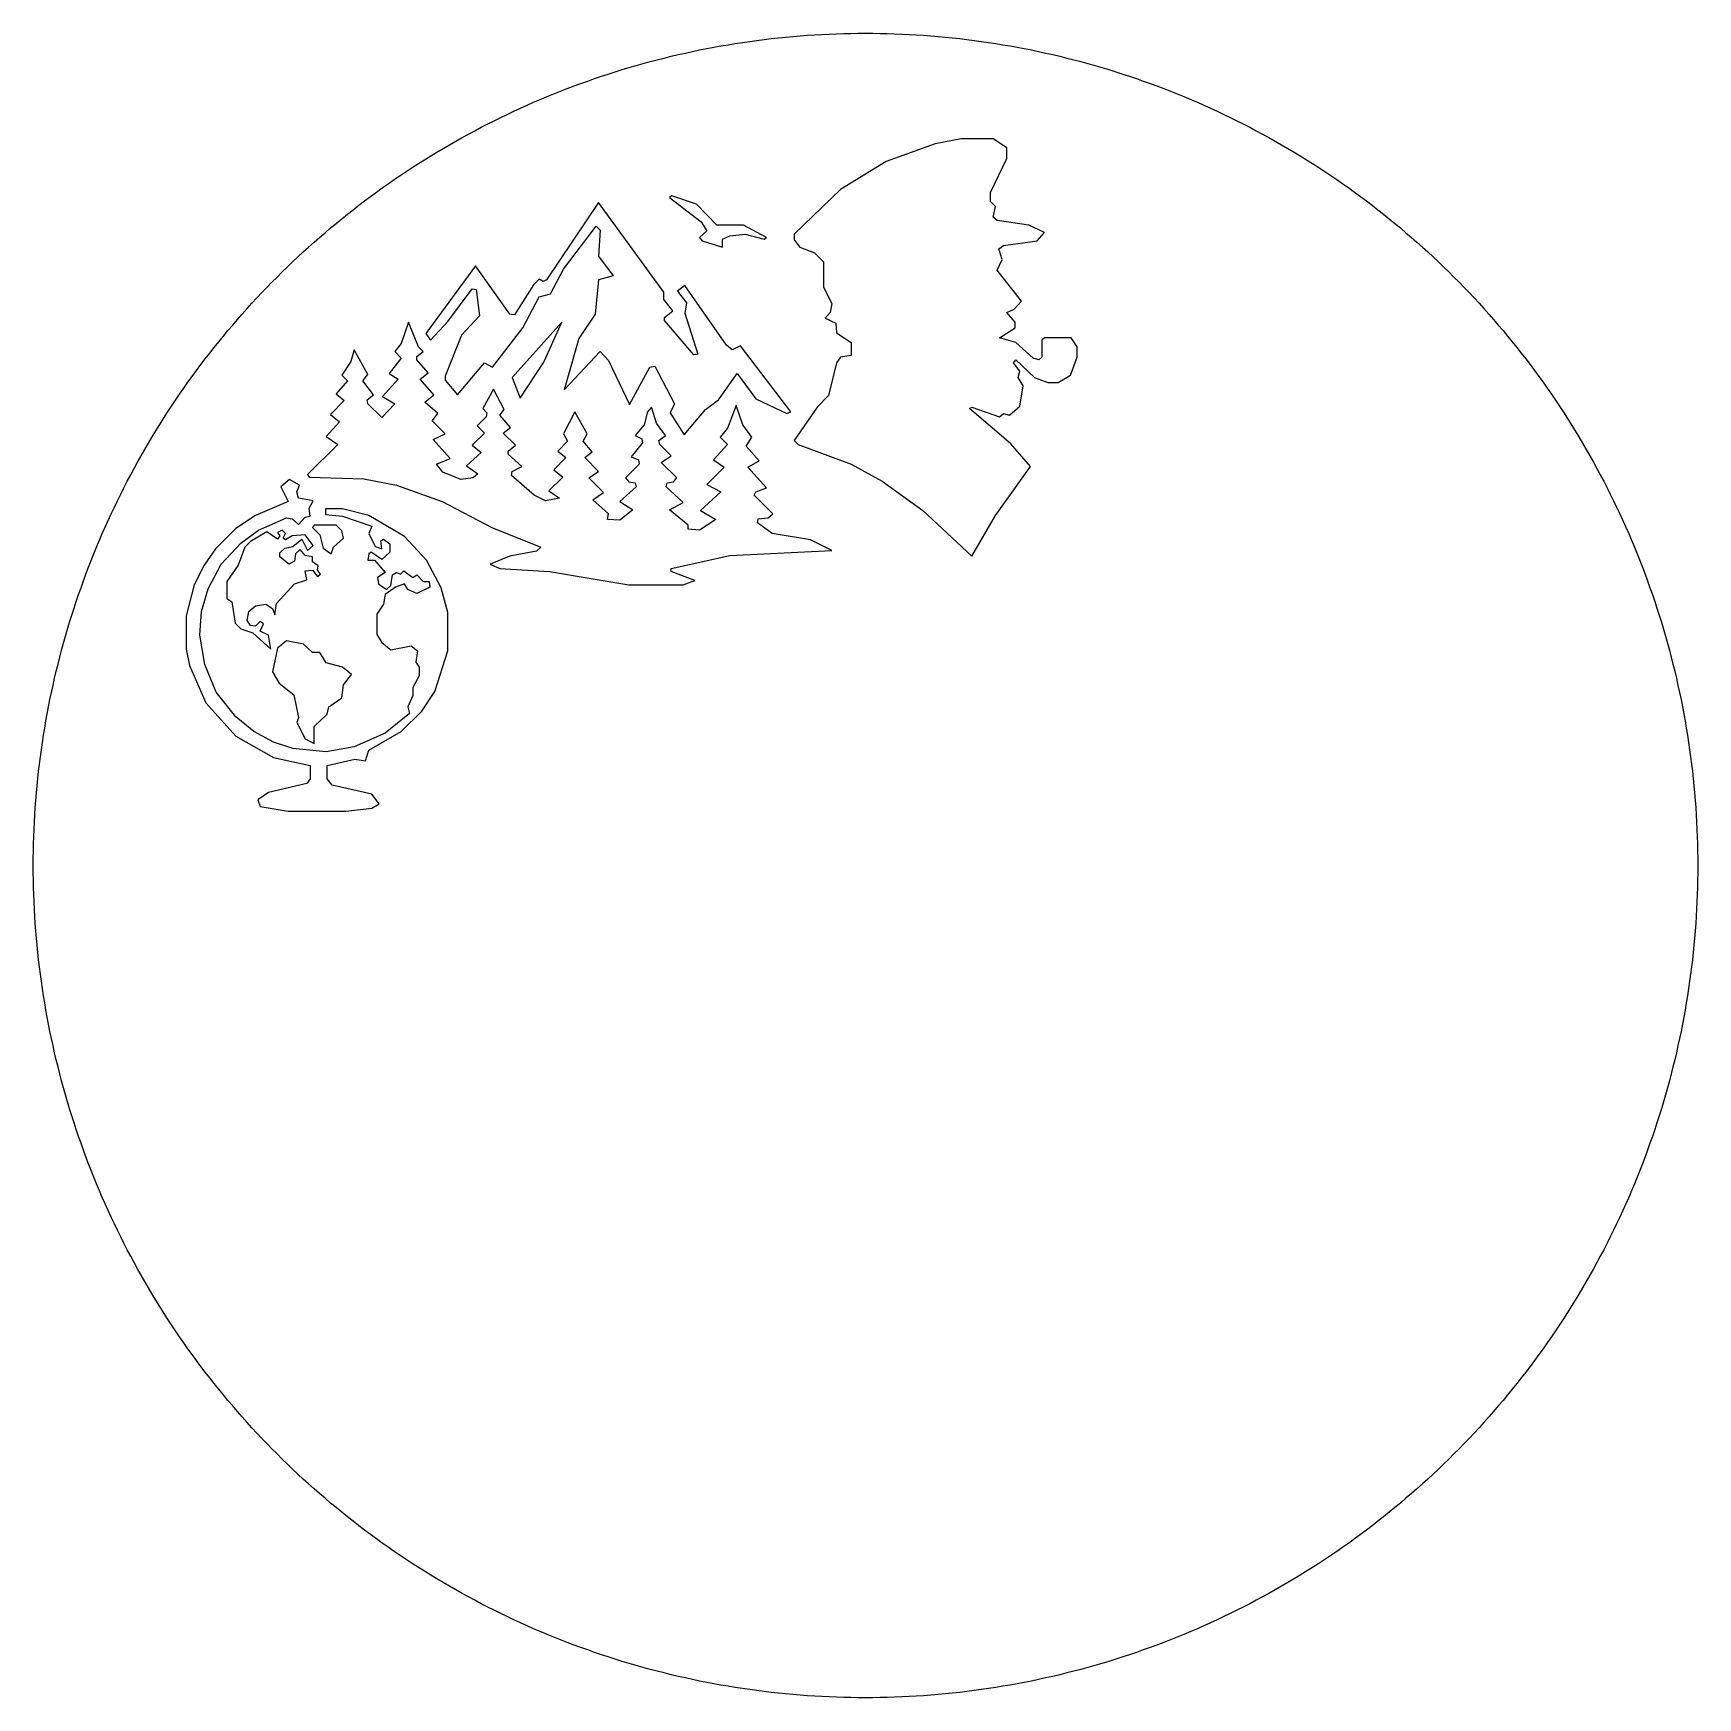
# Model space of a CAD drawing. Header units: millimetres. Extents: x 0 to 305, y 0 to 305.
import ezdxf

# ---------------------------------------------------------------- set-up
doc = ezdxf.new("R2010")
doc.units = ezdxf.units.MM

msp = doc.modelspace()

# ---------------------------------------------------------------- linework, layer by layer
at = {"layer": 'ALIGN'}
msp.add_lwpolyline([(304.8, 152.4), (304.7942, 151.0701), (304.7768, 149.7403), (304.7478, 148.4106), (304.7072, 147.0813), (304.6549, 145.7524), (304.5911, 144.424), (304.5157, 143.0962), (304.4288, 141.7691), (304.3302, 140.4428), (304.2201, 139.1175), (304.0984, 137.7931), (303.9651, 136.4699), (303.8204, 135.1478), (303.664, 133.8271), (303.4962, 132.5078), (303.3169, 131.19), (303.126, 129.8738), (302.9237, 128.5594), (302.7099, 127.2467), (302.4847, 125.936), (302.248, 124.6273), (302, 123.3207), (301.7405, 122.0163), (301.4697, 120.7143), (301.1875, 119.4146), (300.894, 118.1175), (300.5892, 116.8229), (300.2731, 115.5311), (299.9457, 114.2421), (299.6071, 112.956), (299.2573, 111.6729), (298.8963, 110.3929), (298.5241, 109.1161), (298.1408, 107.8426), (297.7465, 106.5724), (297.341, 105.3058), (296.9245, 104.0428), (296.497, 102.7834), (296.0586, 101.5278), (295.6092, 100.2761), (295.1488, 99.0284), (294.6777, 97.7847), (294.1956, 96.5452), (293.7028, 95.31), (293.1992, 94.079), (292.6849, 92.8526), (292.16, 91.6306), (291.6243, 90.4133), (291.0781, 89.2007), (290.5213, 87.993), (289.954, 86.7901), (289.3762, 85.5922), (288.788, 84.3995), (288.1894, 83.2118), (287.5805, 82.0295), (286.9612, 80.8525), (286.3317, 79.681), (285.692, 78.515), (285.0422, 77.3546), (284.3823, 76.2), (283.7123, 75.0512), (283.0323, 73.9082), (282.3424, 72.7712), (281.6425, 71.6403), (280.9329, 70.5155), (280.2134, 69.397), (279.4842, 68.2848), (278.7453, 67.179), (277.9968, 66.0797), (277.2388, 64.987), (276.4712, 63.9009), (275.6942, 62.8215), (274.9078, 61.749), (274.1121, 60.6834), (273.307, 59.6248), (272.4928, 58.5732), (271.6695, 57.5288), (270.837, 56.4916), (269.9956, 55.4617), (269.1452, 54.4392), (268.2859, 53.4241), (267.4177, 52.4166), (266.5409, 51.4167), (265.6553, 50.4245), (264.7611, 49.4401), (263.8583, 48.4634), (262.9471, 47.4948), (262.0274, 46.5341), (261.0994, 45.5814), (260.1631, 44.6369), (259.2186, 43.7006), (258.2659, 42.7726), (257.3052, 41.8529), (256.3366, 40.9417), (255.3599, 40.0389), (254.3755, 39.1447), (253.3833, 38.2591), (252.3834, 37.3823), (251.3759, 36.5141), (250.3608, 35.6548), (249.3383, 34.8044), (248.3084, 33.963), (247.2712, 33.1305), (246.2268, 32.3072), (245.1752, 31.493), (244.1166, 30.6879), (243.051, 29.8922), (241.9785, 29.1058), (240.8991, 28.3288), (239.813, 27.5612), (238.7203, 26.8032), (237.621, 26.0547), (236.5152, 25.3158), (235.403, 24.5866), (234.2845, 23.8671), (233.1597, 23.1575), (232.0288, 22.4576), (230.8918, 21.7677), (229.7488, 21.0877), (228.6, 20.4177), (227.4454, 19.7578), (226.285, 19.108), (225.119, 18.4683), (223.9475, 17.8388), (222.7705, 17.2195), (221.5882, 16.6106), (220.4005, 16.012), (219.2078, 15.4238), (218.0099, 14.846), (216.807, 14.2787), (215.5993, 13.7219), (214.3867, 13.1757), (213.1694, 12.64), (211.9474, 12.1151), (210.721, 11.6008), (209.49, 11.0972), (208.2548, 10.6044), (207.0153, 10.1223), (205.7716, 9.6512), (204.5239, 9.1908), (203.2722, 8.7414), (202.0166, 8.303), (200.7572, 7.8755), (199.4942, 7.459), (198.2276, 7.0535), (196.9574, 6.6592), (195.6839, 6.2759), (194.4071, 5.9037), (193.1271, 5.5427), (191.844, 5.1929), (190.5579, 4.8543), (189.2689, 4.5269), (187.9771, 4.2108), (186.6825, 3.906), (185.3854, 3.6125), (184.0857, 3.3303), (182.7837, 3.0595), (181.4793, 2.8), (180.1727, 2.552), (178.864, 2.3153), (177.5533, 2.0901), (176.2406, 1.8763), (174.9262, 1.674), (173.61, 1.4831), (172.2922, 1.3038), (170.9729, 1.136), (169.6522, 0.9796), (168.3301, 0.8349), (167.0069, 0.7016), (165.6825, 0.5799), (164.3572, 0.4698), (163.0309, 0.3712), (161.7038, 0.2843), (160.376, 0.2089), (159.0476, 0.1451), (157.7187, 0.0928), (156.3894, 0.0522), (155.0597, 0.0232), (153.7299, 0.0058), (152.4, 0), (151.0701, 0.0058), (149.7403, 0.0232), (148.4106, 0.0522), (147.0813, 0.0928), (145.7524, 0.1451), (144.424, 0.2089), (143.0962, 0.2843), (141.7691, 0.3712), (140.4428, 0.4698), (139.1175, 0.5799), (137.7931, 0.7016), (136.4699, 0.8349), (135.1478, 0.9796), (133.8271, 1.136), (132.5078, 1.3038), (131.19, 1.4831), (129.8738, 1.674), (128.5594, 1.8763), (127.2467, 2.0901), (125.936, 2.3153), (124.6273, 2.552), (123.3207, 2.8), (122.0163, 3.0595), (120.7143, 3.3303), (119.4146, 3.6125), (118.1175, 3.906), (116.8229, 4.2108), (115.5311, 4.5269), (114.2421, 4.8543), (112.956, 5.1929), (111.6729, 5.5427), (110.3929, 5.9037), (109.1161, 6.2759), (107.8426, 6.6592), (106.5724, 7.0535), (105.3058, 7.459), (104.0428, 7.8755), (102.7834, 8.303), (101.5278, 8.7414), (100.2761, 9.1908), (99.0284, 9.6512), (97.7847, 10.1223), (96.5452, 10.6044), (95.31, 11.0972), (94.079, 11.6008), (92.8526, 12.1151), (91.6306, 12.64), (90.4133, 13.1757), (89.2007, 13.7219), (87.993, 14.2787), (86.7901, 14.846), (85.5922, 15.4238), (84.3995, 16.012), (83.2118, 16.6106), (82.0295, 17.2195), (80.8525, 17.8388), (79.681, 18.4683), (78.515, 19.108), (77.3546, 19.7578), (76.2, 20.4177), (75.0512, 21.0877), (73.9082, 21.7677), (72.7712, 22.4576), (71.6403, 23.1575), (70.5155, 23.8671), (69.397, 24.5866), (68.2848, 25.3158), (67.179, 26.0547), (66.0797, 26.8032), (64.987, 27.5612), (63.9009, 28.3288), (62.8215, 29.1058), (61.749, 29.8922), (60.6834, 30.6879), (59.6248, 31.493), (58.5732, 32.3072), (57.5288, 33.1305), (56.4916, 33.963), (55.4617, 34.8044), (54.4392, 35.6548), (53.4241, 36.5141), (52.4166, 37.3823), (51.4167, 38.2591), (50.4245, 39.1447), (49.4401, 40.0389), (48.4634, 40.9417), (47.4948, 41.8529), (46.5341, 42.7726), (45.5814, 43.7006), (44.6369, 44.6369), (43.7006, 45.5814), (42.7726, 46.5341), (41.8529, 47.4948), (40.9417, 48.4634), (40.0389, 49.4401), (39.1447, 50.4245), (38.2591, 51.4167), (37.3823, 52.4166), (36.5141, 53.4241), (35.6548, 54.4392), (34.8044, 55.4617), (33.963, 56.4916), (33.1305, 57.5288), (32.3072, 58.5732), (31.493, 59.6248), (30.6879, 60.6834), (29.8922, 61.749), (29.1058, 62.8215), (28.3288, 63.9009), (27.5612, 64.987), (26.8032, 66.0797), (26.0547, 67.179), (25.3158, 68.2848), (24.5866, 69.397), (23.8671, 70.5155), (23.1575, 71.6403), (22.4576, 72.7712), (21.7677, 73.9082), (21.0877, 75.0512), (20.4177, 76.2), (19.7578, 77.3546), (19.108, 78.515), (18.4683, 79.681), (17.8388, 80.8525), (17.2195, 82.0295), (16.6106, 83.2118), (16.012, 84.3995), (15.4238, 85.5922), (14.846, 86.7901), (14.2787, 87.993), (13.7219, 89.2007), (13.1757, 90.4133), (12.64, 91.6306), (12.1151, 92.8526), (11.6008, 94.079), (11.0972, 95.31), (10.6044, 96.5452), (10.1223, 97.7847), (9.6512, 99.0284), (9.1908, 100.2761), (8.7414, 101.5278), (8.303, 102.7834), (7.8755, 104.0428), (7.459, 105.3058), (7.0535, 106.5724), (6.6592, 107.8426), (6.2759, 109.1161), (5.9037, 110.3929), (5.5427, 111.6729), (5.1929, 112.956), (4.8543, 114.2421), (4.5269, 115.5311), (4.2108, 116.8229), (3.906, 118.1175), (3.6125, 119.4146), (3.3303, 120.7143), (3.0595, 122.0163), (2.8, 123.3207), (2.552, 124.6273), (2.3153, 125.936), (2.0901, 127.2467), (1.8763, 128.5594), (1.674, 129.8738), (1.4831, 131.19), (1.3038, 132.5078), (1.136, 133.8271), (0.9796, 135.1478), (0.8349, 136.4699), (0.7016, 137.7931), (0.5799, 139.1175), (0.4698, 140.4428), (0.3712, 141.7691), (0.2843, 143.0962), (0.2089, 144.424), (0.1451, 145.7524), (0.0928, 147.0813), (0.0522, 148.4106), (0.0232, 149.7403), (0.0058, 151.0701), (0, 152.4), (0.0058, 153.7299), (0.0232, 155.0597), (0.0522, 156.3894), (0.0928, 157.7187), (0.1451, 159.0476), (0.2089, 160.376), (0.2843, 161.7038), (0.3712, 163.0309), (0.4698, 164.3572), (0.5799, 165.6825), (0.7016, 167.0069), (0.8349, 168.3301), (0.9796, 169.6522), (1.136, 170.9729), (1.3038, 172.2922), (1.4831, 173.61), (1.674, 174.9262), (1.8763, 176.2406), (2.0901, 177.5533), (2.3153, 178.864), (2.552, 180.1727), (2.8, 181.4793), (3.0595, 182.7837), (3.3303, 184.0857), (3.6125, 185.3854), (3.906, 186.6825), (4.2108, 187.9771), (4.5269, 189.2689), (4.8543, 190.5579), (5.1929, 191.844), (5.5427, 193.1271), (5.9037, 194.4071), (6.2759, 195.6839), (6.6592, 196.9574), (7.0535, 198.2276), (7.459, 199.4942), (7.8755, 200.7572), (8.303, 202.0166), (8.7414, 203.2722), (9.1908, 204.5239), (9.6512, 205.7716), (10.1223, 207.0153), (10.6044, 208.2548), (11.0972, 209.49), (11.6008, 210.721), (12.1151, 211.9474), (12.64, 213.1694), (13.1757, 214.3867), (13.7219, 215.5993), (14.2787, 216.807), (14.846, 218.0099), (15.4238, 219.2078), (16.012, 220.4005), (16.6106, 221.5882), (17.2195, 222.7705), (17.8388, 223.9475), (18.4683, 225.119), (19.108, 226.285), (19.7578, 227.4454), (20.4177, 228.6), (21.0877, 229.7488), (21.7677, 230.8918), (22.4576, 232.0288), (23.1575, 233.1597), (23.8671, 234.2845), (24.5866, 235.403), (25.3158, 236.5152), (26.0547, 237.621), (26.8032, 238.7203), (27.5612, 239.813), (28.3288, 240.8991), (29.1058, 241.9785), (29.8922, 243.051), (30.6879, 244.1166), (31.493, 245.1752), (32.3072, 246.2268), (33.1305, 247.2712), (33.963, 248.3084), (34.8044, 249.3383), (35.6548, 250.3608), (36.5141, 251.3759), (37.3823, 252.3834), (38.2591, 253.3833), (39.1447, 254.3755), (40.0389, 255.3599), (40.9417, 256.3366), (41.8529, 257.3052), (42.7726, 258.2659), (43.7006, 259.2186), (44.6369, 260.1631), (45.5814, 261.0994), (46.5341, 262.0274), (47.4948, 262.9471), (48.4634, 263.8583), (49.4401, 264.7611), (50.4245, 265.6553), (51.4167, 266.5409), (52.4166, 267.4177), (53.4241, 268.2859), (54.4392, 269.1452), (55.4617, 269.9956), (56.4916, 270.837), (57.5288, 271.6695), (58.5732, 272.4928), (59.6248, 273.307), (60.6834, 274.1121), (61.749, 274.9078), (62.8215, 275.6942), (63.9009, 276.4712), (64.987, 277.2388), (66.0797, 277.9968), (67.179, 278.7453), (68.2848, 279.4842), (69.397, 280.2134), (70.5155, 280.9329), (71.6403, 281.6425), (72.7712, 282.3424), (73.9082, 283.0323), (75.0512, 283.7123), (76.2, 284.3823), (77.3546, 285.0422), (78.515, 285.692), (79.681, 286.3317), (80.8525, 286.9612), (82.0295, 287.5805), (83.2118, 288.1894), (84.3995, 288.788), (85.5922, 289.3762), (86.7901, 289.954), (87.993, 290.5213), (89.2007, 291.0781), (90.4133, 291.6243), (91.6306, 292.16), (92.8526, 292.6849), (94.079, 293.1992), (95.31, 293.7028), (96.5452, 294.1956), (97.7847, 294.6777), (99.0284, 295.1488), (100.2761, 295.6092), (101.5278, 296.0586), (102.7834, 296.497), (104.0428, 296.9245), (105.3058, 297.341), (106.5724, 297.7465), (107.8426, 298.1408), (109.1161, 298.5241), (110.3929, 298.8963), (111.6729, 299.2573), (112.956, 299.6071), (114.2421, 299.9457), (115.5311, 300.2731), (116.8229, 300.5892), (118.1175, 300.894), (119.4146, 301.1875), (120.7143, 301.4697), (122.0163, 301.7405), (123.3207, 302), (124.6273, 302.248), (125.936, 302.4847), (127.2467, 302.7099), (128.5594, 302.9237), (129.8738, 303.126), (131.19, 303.3169), (132.5078, 303.4962), (133.8271, 303.664), (135.1478, 303.8204), (136.4699, 303.9651), (137.7931, 304.0984), (139.1175, 304.2201), (140.4428, 304.3302), (141.7691, 304.4288), (143.0962, 304.5157), (144.424, 304.5911), (145.7524, 304.6549), (147.0813, 304.7072), (148.4106, 304.7478), (149.7403, 304.7768), (151.0701, 304.7942), (152.4, 304.8), (153.7299, 304.7942), (155.0597, 304.7768), (156.3894, 304.7478), (157.7187, 304.7072), (159.0476, 304.6549), (160.376, 304.5911), (161.7038, 304.5157), (163.0309, 304.4288), (164.3572, 304.3302), (165.6825, 304.2201), (167.0069, 304.0984), (168.3301, 303.9651), (169.6522, 303.8204), (170.9729, 303.664), (172.2922, 303.4962), (173.61, 303.3169), (174.9262, 303.126), (176.2406, 302.9237), (177.5533, 302.7099), (178.864, 302.4847), (180.1727, 302.248), (181.4793, 302), (182.7837, 301.7405), (184.0857, 301.4697), (185.3854, 301.1875), (186.6825, 300.894), (187.9771, 300.5892), (189.2689, 300.2731), (190.5579, 299.9457), (191.844, 299.6071), (193.1271, 299.2573), (194.4071, 298.8963), (195.6839, 298.5241), (196.9574, 298.1408), (198.2276, 297.7465), (199.4942, 297.341), (200.7572, 296.9245), (202.0166, 296.497), (203.2722, 296.0586), (204.5239, 295.6092), (205.7716, 295.1488), (207.0153, 294.6777), (208.2548, 294.1956), (209.49, 293.7028), (210.721, 293.1992), (211.9474, 292.6849), (213.1694, 292.16), (214.3867, 291.6243), (215.5993, 291.0781), (216.807, 290.5213), (218.0099, 289.954), (219.2078, 289.3762), (220.4005, 288.788), (221.5882, 288.1894), (222.7705, 287.5805), (223.9475, 286.9612), (225.119, 286.3317), (226.285, 285.692), (227.4454, 285.0422), (228.6, 284.3823), (229.7488, 283.7123), (230.8918, 283.0323), (232.0288, 282.3424), (233.1597, 281.6425), (234.2845, 280.9329), (235.403, 280.2134), (236.5152, 279.4842), (237.621, 278.7453), (238.7203, 277.9968), (239.813, 277.2388), (240.8991, 276.4712), (241.9785, 275.6942), (243.051, 274.9078), (244.1166, 274.1121), (245.1752, 273.307), (246.2268, 272.4928), (247.2712, 271.6695), (248.3084, 270.837), (249.3383, 269.9956), (250.3608, 269.1452), (251.3759, 268.2859), (252.3834, 267.4177), (253.3833, 266.5409), (254.3755, 265.6553), (255.3599, 264.7611), (256.3366, 263.8583), (257.3052, 262.9471), (258.2659, 262.0274), (259.2186, 261.0994), (260.1631, 260.1631), (261.0994, 259.2186), (262.0274, 258.2659), (262.9471, 257.3052), (263.8583, 256.3366), (264.7611, 255.3599), (265.6553, 254.3755), (266.5409, 253.3833), (267.4177, 252.3834), (268.2859, 251.3759), (269.1452, 250.3608), (269.9956, 249.3383), (270.837, 248.3084), (271.6695, 247.2712), (272.4928, 246.2268), (273.307, 245.1752), (274.1121, 244.1166), (274.9078, 243.051), (275.6942, 241.9785), (276.4712, 240.8991), (277.2388, 239.813), (277.9968, 238.7203), (278.7453, 237.621), (279.4842, 236.5152), (280.2134, 235.403), (280.9329, 234.2845), (281.6425, 233.1597), (282.3424, 232.0288), (283.0323, 230.8918), (283.7123, 229.7488), (284.3823, 228.6), (285.0422, 227.4454), (285.692, 226.285), (286.3317, 225.119), (286.9612, 223.9475), (287.5805, 222.7705), (288.1894, 221.5882), (288.788, 220.4005), (289.3762, 219.2078), (289.954, 218.0099), (290.5213, 216.807), (291.0781, 215.5993), (291.6243, 214.3867), (292.16, 213.1694), (292.6849, 211.9474), (293.1992, 210.721), (293.7028, 209.49), (294.1956, 208.2548), (294.6777, 207.0153), (295.1488, 205.7716), (295.6092, 204.5239), (296.0586, 203.2722), (296.497, 202.0166), (296.9245, 200.7572), (297.341, 199.4942), (297.7465, 198.2276), (298.1408, 196.9574), (298.5241, 195.6839), (298.8963, 194.4071), (299.2573, 193.1271), (299.6071, 191.844), (299.9457, 190.5579), (300.2731, 189.2689), (300.5892, 187.9771), (300.894, 186.6825), (301.1875, 185.3854), (301.4697, 184.0857), (301.7405, 182.7837), (302, 181.4793), (302.248, 180.1727), (302.4847, 178.864), (302.7099, 177.5533), (302.9237, 176.2406), (303.126, 174.9262), (303.3169, 173.61), (303.4962, 172.2922), (303.664, 170.9729), (303.8204, 169.6522), (303.9651, 168.3301), (304.0984, 167.0069), (304.2201, 165.6825), (304.3302, 164.3572), (304.4288, 163.0309), (304.5157, 161.7038), (304.5911, 160.376), (304.6549, 159.0476), (304.7072, 157.7187), (304.7478, 156.3894), (304.7768, 155.0597), (304.7942, 153.7299)], close=True, dxfattribs=at)
at = {"layer": 'CUT_INNER'}
for points in [[(175.76, 285.4701), (169.9387, 285.4701), (165.1622, 284.5745), (156.2063, 281.2907), (147.8474, 276.2157), (139.3393, 268.0061), (139.3393, 266.9612), (140.3841, 265.6178), (143.0709, 264.573), (144.7128, 262.931), (144.7128, 258.3038), (146.2055, 255.3185), (145.907, 253.6766), (145.0114, 252.6317), (146.9518, 251.7361), (147.1011, 249.945), (149.7879, 248.1538), (149.7879, 245.7655), (147.8474, 245.467), (147.1011, 244.4221), (145.6084, 238.4515), (143.5187, 236.3618), (139.3393, 230.2419), (140.0856, 229.4956), (149.7879, 225.9132), (155.4599, 222.7786), (162.9232, 217.4051), (171.8791, 209.0462), (176.2078, 216.5095), (182.6262, 225.4654), (179.0439, 229.6449), (171.4313, 236.0633), (171.8791, 236.3618), (176.9542, 234.5706), (177.7005, 235.1677), (178.7453, 234.8691), (180.6858, 236.5111), (181.2829, 240.2427), (180.3873, 241.7354), (180.6858, 242.9295), (179.4917, 244.4221), (179.9395, 245.0192), (183.3726, 241.7354), (185.7608, 240.8398), (187.7013, 240.8398), (189.9403, 242.1832), (191.1344, 245.467), (191.1344, 247.4074), (190.0895, 249.0494), (185.1638, 249.0494), (184.716, 248.6016), (184.716, 245.467), (184.1189, 245.0192), (183.074, 245.3177), (179.9395, 248.1538), (176.9542, 249.0494), (179.7902, 250.8405), (179.7902, 251.8854), (178.2976, 253.6766), (179.6409, 254.2737), (180.9843, 255.7663), (176.5064, 261.4384), (177.402, 263.3788), (176.8049, 265.3193), (177.7005, 265.9164), (183.8204, 266.8119), (185.1638, 268.3046), (182.3277, 269.648), (176.5064, 270.5436), (175.76, 271.1406), (176.2078, 273.0811), (175.3122, 273.9767), (175.3122, 275.6186), (178.2976, 281.8878), (178.2976, 283.8282)], [(116.5017, 274.723), (122.323, 270.2451), (123.3679, 268.6031), (122.0245, 267.409), (122.4723, 266.8119), (126.2039, 265.6178), (126.2039, 267.1105), (127.5473, 267.7075), (130.3833, 268.0061), (133.8165, 267.1105), (134.2643, 267.409), (130.0848, 269.648), (125.1591, 269.648), (121.4274, 273.5289), (116.9495, 275.0215)], [(71.8713, 249.7957), (72.7669, 248.6016), (75.9015, 252.0347), (80.3794, 258.0053), (81.1258, 257.856), (81.7228, 253.0795), (78.439, 249.4972), (75.4537, 242.0339), (75.4537, 241.2876), (77.6927, 238.6008), (82.6184, 244.4221), (84.1111, 243.6758), (89.6339, 250.8405), (92.6192, 256.5126), (94.7089, 257.1097), (97.0972, 261.5877), (103.0678, 269.4987), (103.8141, 268.7524), (103.5156, 263.9759), (106.2024, 260.3935), (103.5156, 259.6472), (102.9185, 253.3781), (99.9332, 248.9001), (97.2464, 239.4964), (103.8141, 246.5119), (105.3068, 244.8699), (109.1877, 236.8096), (112.9193, 243.6758), (113.8149, 243.8251), (117.3973, 236.9589), (116.6509, 235.3169), (119.1884, 231.2868), (123.0693, 235.914), (125.4576, 237.7052), (128.8907, 242.4817), (132.3238, 237.8545), (137.9959, 235.1677), (138.7422, 235.4662), (129.4878, 247.5567), (127.9951, 246.8104), (126.9502, 247.706), (119.3377, 258.6024), (117.9943, 257.5575), (119.6362, 255.4678), (119.3377, 253.5273), (121.726, 246.0641), (120.9796, 245.9148), (115.6061, 252.1839), (115.6061, 252.781), (117.0987, 253.9751), (115.4568, 256.0648), (115.4568, 257.4082), (103.5156, 273.8274), (93.9626, 259.6472), (93.3655, 259.3487), (92.6192, 259.7965), (91.5743, 258.7516), (88.1412, 253.2288), (87.2456, 253.3781), (80.9765, 262.1847)], [(50.2278, 223.9728), (50.5263, 223.525), (60.5271, 223.2264), (66.4977, 222.0323), (74.8566, 219.047), (83.9618, 214.2705), (92.9177, 210.6881), (92.1714, 209.9418), (87.2456, 209.0462), (83.6633, 207.5536), (85.4545, 206.8072), (94.5596, 206.2102), (109.0384, 203.8219), (119.0392, 203.8219), (121.1289, 204.5683), (116.8002, 206.2102), (116.8002, 206.8072), (127.5473, 209.1955), (146.2055, 210.0911), (142.3246, 212.0315), (135.3091, 213.2257), (132.6223, 215.1661), (132.7716, 215.9124), (134.5628, 216.0617), (135.4584, 216.808), (132.0253, 220.2411), (132.3238, 220.8382), (134.2643, 221.5845), (130.8311, 225.3162), (132.9209, 226.5103), (130.5326, 229.1971), (131.5775, 230.839), (129.9356, 233.078), (128.7414, 236.6603), (127.0995, 232.4809), (125.7561, 230.839), (127.0995, 229.4956), (124.562, 226.6595), (126.5024, 225.3162), (123.3679, 222.1816), (125.9054, 220.8382), (122.1738, 217.4051), (125.0098, 215.7632), (122.0245, 213.8227), (119.9348, 213.972), (119.9348, 214.7183), (116.5017, 217.5544), (119.0392, 218.8977), (115.9046, 221.7338), (116.0539, 222.4801), (117.248, 222.6294), (117.8451, 223.3757), (115.009, 226.2118), (116.8002, 227.4059), (114.7105, 229.4956), (114.5612, 230.2419), (115.7553, 231.1375), (114.1134, 233.3765), (113.2178, 236.3618), (112.4715, 235.4662), (111.8744, 233.078), (110.2325, 231.1375), (111.4266, 230.5405), (111.5759, 229.7941), (109.4862, 227.2566), (110.8296, 226.6595), (110.9788, 225.9132), (108.4413, 223.3757), (109.0384, 222.6294), (110.2325, 222.4801), (110.3818, 221.7338), (107.3965, 219.047), (109.7847, 217.5544), (107.3965, 215.6139), (105.1575, 215.7632), (105.3068, 216.808), (102.4707, 219.3455), (104.4112, 220.6889), (101.7244, 223.3757), (103.5156, 224.5698), (100.9781, 227.1073), (102.3214, 228.1522), (100.6795, 230.0927), (101.4259, 231.436), (99.1869, 235.4662), (97.0972, 231.436), (97.8435, 230.0927), (96.0523, 228.3015), (97.545, 227.1073), (95.306, 224.8684), (96.9479, 223.525), (94.4104, 220.9875), (96.3508, 219.6441), (93.8133, 219.1963), (91.7236, 220.2411), (87.5442, 223.8235), (87.6934, 224.5698), (89.4846, 225.4654), (86.9471, 227.7044), (86.9471, 228.3015), (88.2905, 229.3463), (86.0515, 231.5853), (87.3949, 232.6302), (85.4545, 234.8691), (86.2008, 235.914), (84.2603, 239.6456), (82.3199, 236.0633), (83.0662, 235.3169), (82.9169, 234.5706), (81.275, 232.9287), (82.6184, 231.5853), (80.3794, 229.3463), (82.0214, 228.0029), (79.3346, 225.6147), (81.4243, 224.122), (80.5287, 223.3757), (78.2897, 223.0772), (75.0059, 224.4206), (73.8118, 225.9132), (76.3493, 226.9581), (73.2147, 230.3912), (75.4537, 231.436), (73.0654, 233.8243), (74.1103, 235.1677), (71.722, 237.2574), (73.364, 238.6008), (70.8264, 241.4368), (72.3191, 242.631), (70.2294, 245.0192), (70.2294, 245.6163), (71.4235, 246.5119), (70.5279, 247.4074), (68.7367, 251.8854), (67.3933, 248.0045), (66.1992, 246.5119), (67.3933, 245.3177), (65.1544, 242.4817), (66.7963, 241.4368), (63.9602, 238.3023), (66.1992, 236.9589), (63.811, 234.4214), (61.2735, 236.9589), (61.1242, 237.7052), (62.3183, 238.6008), (60.3779, 241.1383), (61.2735, 242.3324), (58.7359, 246.8104), (58.1389, 244.7207), (56.497, 242.1832), (57.5418, 241.1383), (55.4521, 238.75), (56.9448, 237.5559), (54.4072, 235.0184), (56.0492, 233.675), (53.6609, 230.9882), (55.7506, 229.4956)], [(96.7986, 251.8854), (87.6934, 241.7354), (89.1861, 238.0037), (93.5148, 244.5714)], [(46.944, 223.0772), (45.3021, 221.7338), (46.6454, 219.047), (40.6748, 216.5095), (37.0925, 214.1213), (33.3608, 210.3896), (31.2711, 207.4043), (29.4799, 203.8219), (27.9873, 198.1499), (27.9873, 192.03), (28.5843, 189.0447), (31.5696, 182.1785), (37.0925, 176.0586), (43.9587, 172.1777), (50.6756, 170.685), (50.6756, 168.2968), (50.0786, 167.4012), (43.0631, 165.7593), (41.1226, 164.4159), (41.5704, 163.2217), (46.6454, 162.3262), (57.2433, 162.3262), (62.0198, 162.9232), (63.3632, 163.6695), (62.0198, 165.4607), (54.7058, 167.1026), (53.8102, 168.2968), (53.8102, 170.685), (58.8852, 171.8791), (60.8257, 171.5806), (61.4227, 173.5211), (67.3933, 176.9542), (71.125, 180.6858), (73.5132, 184.2682), (75.9015, 191.7314), (75.9015, 198.7469), (74.7073, 203.2249), (72.0206, 208.2999), (67.9904, 212.6286), (61.4227, 216.5095), (56.6462, 217.7036), (53.5117, 217.7036), (53.5117, 216.6588), (56.6462, 216.3602), (62.0198, 214.569), (61.4227, 213.2257), (62.6168, 210.8374), (63.811, 210.3896), (63.6617, 211.8823), (64.1095, 212.1808), (65.3036, 211.2852), (65.3036, 209.7926), (63.811, 208.4492), (61.8705, 209.7926), (61.4227, 209.494), (61.2735, 208.2999), (62.4676, 208.2999), (64.408, 206.0609), (63.0646, 205.1653), (63.2139, 203.9712), (64.7066, 202.9263), (65.4529, 203.6727), (65.7514, 205.6131), (66.4977, 206.0609), (67.2441, 205.7624), (67.8411, 206.3595), (69.4831, 205.1653), (70.2294, 205.6131), (71.4235, 204.419), (72.4684, 204.419), (72.6176, 203.3741), (70.2294, 202.18), (68.5875, 202.9263), (67.9904, 203.9712), (66.3485, 203.3741), (64.408, 202.0308), (64.1095, 200.2396), (62.9154, 198.4484), (62.9154, 194.7167), (63.811, 193.2241), (65.4529, 191.8807), (69.1845, 192.627), (70.3786, 191.7314), (70.0801, 189.6417), (70.6772, 188.7461), (70.6772, 187.1042), (69.4831, 185.0145), (69.4831, 183.5218), (68.5875, 181.4321), (68.886, 180.238), (64.408, 176.6556), (58.7359, 174.1181), (53.6609, 173.2225), (47.541, 173.8196), (43.9587, 175.0137), (40.3763, 176.9542), (37.0925, 179.6409), (33.5101, 184.1189), (31.4204, 189.1939), (30.5248, 194.5675), (30.8233, 198.8962), (32.0174, 203.0756), (34.4057, 207.5536), (37.9881, 211.4345), (41.2719, 213.8227), (46.3469, 216.0617), (47.3918, 215.9124), (48.5859, 214.8676), (49.78, 216.211), (50.6756, 216.3602), (50.5263, 217.8529), (51.2727, 219.1963), (48.5859, 219.6441), (48.2874, 220.8382), (48.7352, 222.0323)], [(45.6006, 213.8227), (44.705, 213.3749), (45.1528, 212.7779), (44.705, 212.1808), (42.7645, 213.5242), (39.7792, 211.733), (38.7344, 210.6881), (37.5403, 207.4043), (35.4505, 204.419), (35.4505, 201.2844), (36.3461, 200.6874), (36.9432, 196.8065), (37.9881, 195.7616), (40.227, 195.0153), (43.5109, 192.03), (43.0631, 194.5675), (41.5704, 195.3138), (42.1675, 196.6572), (41.5704, 197.105), (40.6748, 196.2094), (39.7792, 196.3587), (39.1822, 197.2543), (39.4807, 198.8962), (40.6748, 199.941), (42.6153, 200.2396), (43.8094, 199.4932), (44.2572, 198.2991), (44.5557, 200.3888), (47.8396, 203.9712), (50.0786, 204.7175), (49.78, 206.3595), (51.1234, 206.5087), (52.019, 205.3146), (52.6161, 205.7624), (52.019, 206.5087), (52.1683, 207.255), (51.1234, 208.0014), (51.1234, 208.897), (49.78, 209.1955), (48.8844, 210.2404), (47.9888, 209.494), (47.8396, 208.1506), (46.7947, 207.5536), (45.1528, 208.897), (45.1528, 209.6433), (46.0484, 210.5389), (47.541, 210.8374), (49.183, 212.1808), (50.2278, 210.0911), (51.2727, 210.9867), (49.78, 212.9271), (47.3918, 212.7779), (46.1976, 212.0315), (45.7499, 212.3301), (46.1976, 213.2257)], [(51.4219, 214.7183), (51.1234, 214.2705), (52.4668, 212.9271), (53.0639, 210.5389), (54.5565, 209.494), (55.0043, 210.6881), (56.7955, 212.3301), (56.497, 213.6735), (55.4521, 214.7183)], [(46.3469, 193.5226), (44.705, 192.1792), (43.8094, 187.8505), (45.0035, 185.7608), (47.6903, 183.6711), (48.5859, 179.4917), (48.2874, 178.5961), (49.78, 175.6108), (51.4219, 174.7152), (51.4219, 177.8498), (53.8102, 180.0887), (54.1087, 181.4321), (56.497, 183.074), (56.7955, 185.4623), (58.2881, 187.4027), (56.6462, 188.7461), (53.6609, 189.4925), (52.4668, 191.4329), (51.1234, 191.4329), (49.4815, 192.9256)]]:
    msp.add_lwpolyline(points, close=True, dxfattribs=at)

doc.saveas('drawing.dxf')
